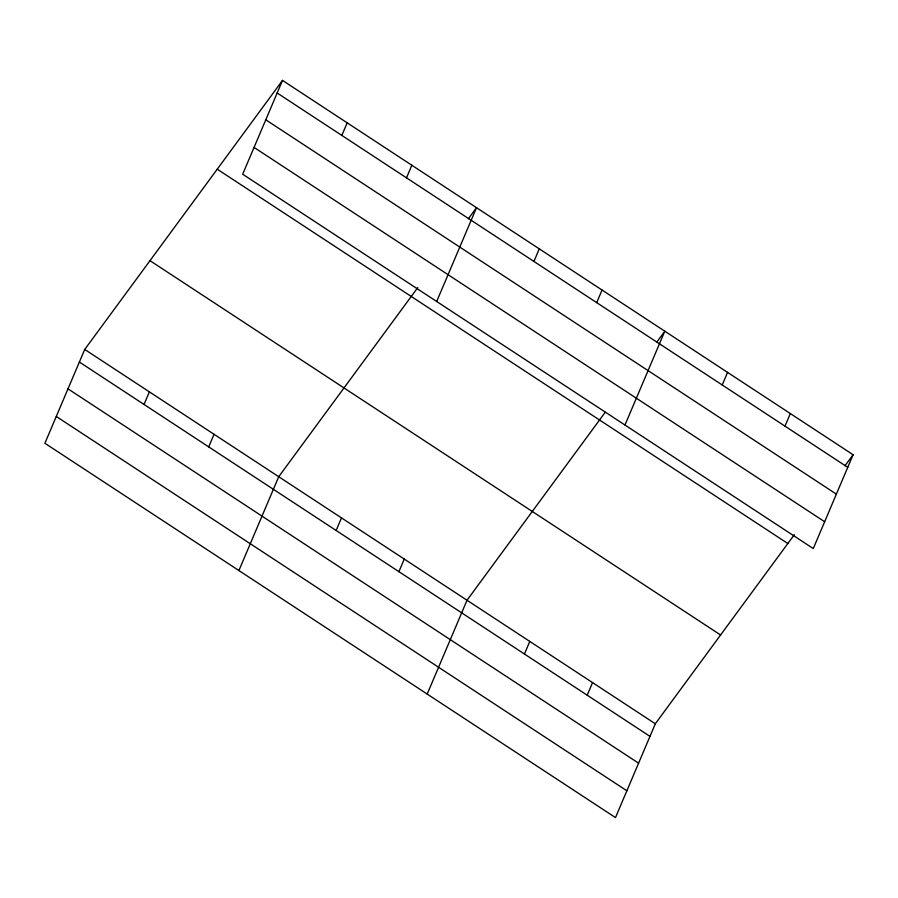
<?xml version="1.0" encoding="UTF-8"?>
<svg xmlns="http://www.w3.org/2000/svg" width="898" height="898" viewBox="0 0 898 898"><rect width="100%" height="100%" fill="white"/><g stroke="black" fill="none" stroke-linecap="round" stroke-linejoin="round"><path stroke-width="1.35" d="M282.511 80.405L242.684 174.223L813.274 548.555L853.1 454.736L282.511 80.405L84.726 349.445L44.9 443.264L615.489 817.595L655.315 723.777L794.36 534.636M144.05 404.459L149.394 391.865M208.718 446.89L214.061 434.295M341.835 135.418L347.178 122.824M238.902 570.544L278.728 476.715L417.772 287.584M406.502 177.849L411.845 165.254M336.144 530.482L341.487 517.899M436.686 301.492L476.512 207.674L468.352 218.775M398.914 571.667L404.257 559.072M533.928 261.441L539.271 248.847M427.201 694.064L467.016 600.246L605.252 412.216M596.699 302.626L602.042 290.032M524.443 654.013L529.786 641.419M624.974 425.023L664.801 331.205L656.651 342.306M587.202 695.198L592.557 682.603M722.228 384.973L727.571 372.378M784.987 426.146L790.33 413.551M844.939 465.826L853.1 454.736M277.168 92.999L847.757 467.33M265.786 119.804L836.375 494.136M254.067 147.418L824.656 521.749M217.237 169.183L787.827 543.514M149.988 260.667L720.589 634.987M84.726 349.445L655.315 723.777M79.383 362.04L649.972 736.371M68.001 388.845L638.59 763.177M56.282 416.459L626.871 790.79"/></g></svg>
